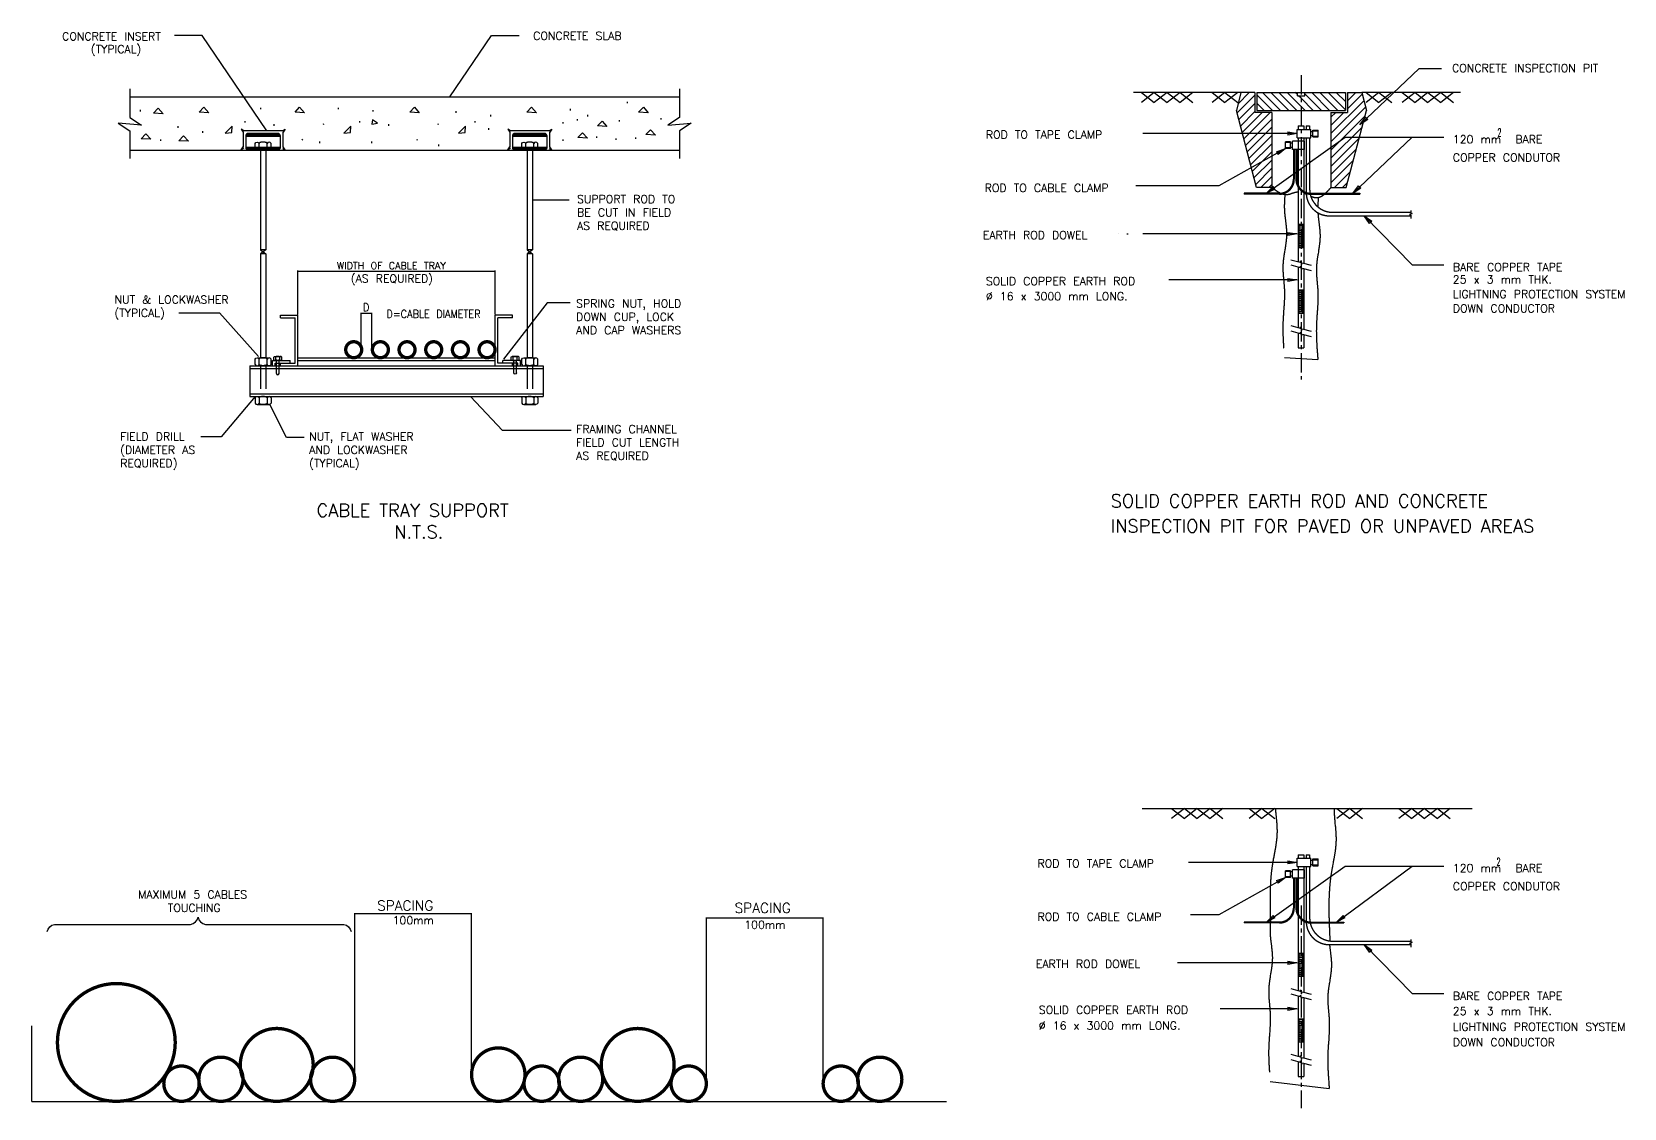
# Model space of a CAD drawing. Extents: x -198755 to -105822, y 74270 to 139116.
# Drawn here: x -198755 to -147170, y 103360 to 138234 of the extents above; entities that cross this region are included whole.
import ezdxf
from ezdxf.enums import TextEntityAlignment as Align

# ---------------------------------------------------------------- set-up
doc = ezdxf.new("R2010")
doc.units = 0
doc.header["$LTSCALE"] = 1000
doc.header["$MEASUREMENT"] = 0
for name, pattern in [('CENTER', [2, 1.25, -0.25, 0.25, -0.25]), ('EARTH', [6.3, 5, -0.5, 0, -0.3, 0, -0.5]), ('USTATION2', [1, 0.75, -0.25])]:
    doc.linetypes.add(name, pattern=pattern)
doc.layers.get('0').update_dxf_attribs({"linetype": 'CONTINUOUS'})
for name, color, linetype in [('EARTHING', 1, 'EARTH'), ('LIGH', 3, 'CONTINUOUS'), ('S-HATCH', 11, 'CONTINUOUS'), ('WALL', 6, 'CONTINUOUS')]:
    doc.layers.add(name, color=color, linetype=linetype)
doc.styles.add('ROMANS', font='ROMANS.shx', dxfattribs={"height": 200})
doc.styles.get("Standard").update_dxf_attribs({"font": 'TXT.shx', "height": 200})
doc.dimstyles.new('DIM100', dxfattribs={"dimtxt": 0.28, "dimasz": 0.2, "dimexe": 0.2, "dimexo": 0.2, "dimgap": 0.1, "dimtad": 1, "dimdec": 4, "dimlfac": 1000, "dimzin": 9, "dimdsep": 46, "dimtxsty": 'Standard', "dimblk": 'DOT', "dimblk1": 'DIM100', "dimblk2": 'DOT', "dimcen": 0.09, "dimclrd": 4, "dimclre": 4, "dimclrt": 2, "dimadec": 0, "dimazin": 0, "dimtfac": 0.035714, "dimtdec": 4, "dimtmove": 0, "dimatfit": 3, "dimldrblk": 'CLOSEDBLANK', "dimfxl": 0, "dimtolj": 1, "dimtzin": 0, "dimarcsym": 0})

# ---------------------------------------------------------------- blocks, each defined once
blk = doc.blocks.new('*X2')
at = {"color": 0}
for p, q in [((260.248, 415.812), (260.631, 416.195)), ((260.272, 416.012), (260.514, 416.254)), ((260.329, 416.246), (260.337, 416.254)), ((262.633, 416.075), (262.812, 416.254)), ((262.633, 416.252), (262.635, 416.254)), ((262.633, 415.899), (262.954, 416.22)), ((260.285, 415.672), (260.631, 416.018)), ((260.321, 415.531), (260.631, 415.841)), ((260.358, 415.391), (260.788, 415.821)), ((260.395, 415.251), (260.965, 415.821)), ((262.277, 415.366), (262.989, 416.078)), ((262.277, 415.189), (263.024, 415.936)), ((262.277, 415.719), (262.379, 415.821)), ((262.277, 415.542), (262.556, 415.821)), ((260.431, 415.111), (261, 415.68)), ((260.468, 414.971), (261, 415.503)), ((262.277, 415.012), (263.012, 415.747)), ((262.277, 414.835), (262.949, 415.508)), ((260.504, 414.83), (261, 415.326)), ((260.541, 414.69), (261, 415.149)), ((262.277, 414.658), (262.887, 415.268)), ((260.577, 414.55), (261, 414.972)), ((260.614, 414.41), (261, 414.796)), ((262.277, 414.482), (262.824, 415.029)), ((262.277, 414.305), (262.762, 414.79)), ((260.651, 414.27), (261, 414.619)), ((260.759, 414.201), (261, 414.442)), ((262.35, 414.201), (262.7, 414.551)), ((260.936, 414.201), (261, 414.265)), ((262.527, 414.201), (262.637, 414.312))]:
    blk.add_line(p, q, dxfattribs=at)
blk = doc.blocks.new('_ClosedBlank')
at = {"color": 0, "linetype": 'ByBlock', "lineweight": -2}
for p, q in [((-1, 0.17), (0, 0)), ((-1, 0.17), (-1, -0.17)), ((0, 0), (-1, -0.17))]:
    blk.add_line(p, q, dxfattribs=at)
blk = doc.blocks.new('_Dot')
at = {"color": 0, "linetype": 'ByBlock', "lineweight": -2}
blk.add_line((-0.5, 0), (-1, 0), dxfattribs=at)
at = {"color": 0, "linetype": 'ByBlock', "const_width": 0.5}
blk.add_lwpolyline([(-0.25, 0, 1), (0.25, 0, 1)], format="xyb", close=True, dxfattribs=at)
blk = doc.blocks.new('DIM100')
at = {"color": 4, "linetype": 'Continuous'}
for p, q in [((0, -125), (0, 125)), ((-125, 0), (125, 0))]:
    blk.add_line(p, q, dxfattribs=at)
at = {"color": 2, "linetype": 'Continuous'}
blk.add_line((-88.39, -88.39), (88.39, 88.39), dxfattribs=at)
blk = doc.blocks.new('*X3')
at = {"color": 0}
for p, q in [((261.012, 415.866), (260.676, 416.202)), ((261.189, 415.866), (260.8, 416.254)), ((261.366, 415.866), (260.977, 416.254)), ((261.542, 415.866), (261.154, 416.254)), ((261.632, 415.953), (261.331, 416.254)), ((261.552, 416.21), (261.507, 416.254)), ((261.632, 416.13), (261.579, 416.183)), ((261.896, 415.866), (261.632, 416.13)), ((262.073, 415.866), (261.715, 416.224)), ((262.249, 415.866), (261.861, 416.254)), ((262.426, 415.866), (262.038, 416.254)), ((262.588, 415.881), (262.215, 416.254)), ((262.588, 416.057), (262.391, 416.254)), ((262.588, 416.234), (262.568, 416.254)), ((260.835, 415.866), (260.676, 416.025)), ((261.719, 415.866), (261.632, 415.953))]:
    blk.add_line(p, q, dxfattribs=at)

msp = doc.modelspace()

# ---------------------------------------------------------------- linework, layer by layer
at = {"layer": 'EARTHING', "color": 11, "linetype": 'CENTER', "ltscale": 0.5}
for p, q in [((-157636, 136827), (-157636, 126975)), ((-157636, 109928), (-157636, 103360))]:
    msp.add_line(p, q, dxfattribs=at)
at = {"layer": 'EARTHING', "color": 2, "linetype": 'Continuous'}
for p, q in [((-159587, 136268), (-159732, 135681)), ((-159137, 136268), (-159587, 136268)), ((-159070, 136268), (-156202, 136268)), ((-156134, 136268), (-155666, 136268)), ((-155666, 136268), (-155521, 135681)), ((-159082, 133188), (-159732, 135681)), ((-159070, 135686), (-156202, 135686)), ((-156172, 133188), (-155521, 135681)), ((-157726, 135186), (-157726, 135075)), ((-157546, 135186), (-157546, 135075)), ((-157471, 135186), (-157471, 135075)), ((-157359, 135186), (-157359, 135075)), ((-157726, 134805), (-157726, 133252)), ((-157546, 134805), (-157546, 133065)), ((-157471, 134805), (-157471, 133031)), ((-157359, 134805), (-157359, 133137)), ((-158584, 133188), (-159082, 133188)), ((-157726, 133193), (-157726, 130783)), ((-156669, 133188), (-156172, 133188)), ((-157546, 133031), (-157546, 130733)), ((-157726, 130612), (-157726, 128652)), ((-157546, 130562), (-157546, 128602)), ((-157726, 128481), (-157726, 128000)), ((-157546, 128430), (-157546, 128000)), ((-157726, 111571), (-157726, 111461)), ((-157546, 111571), (-157546, 111461)), ((-157471, 111571), (-157471, 111461)), ((-157359, 111571), (-157359, 111461)), ((-157726, 111190), (-157726, 109638)), ((-157546, 111190), (-157546, 109450)), ((-157471, 111190), (-157471, 109416)), ((-157359, 111190), (-157359, 109522)), ((-157726, 109578), (-157726, 107169)), ((-157546, 109416), (-157546, 107118)), ((-157726, 106997), (-157726, 105038)), ((-157546, 106947), (-157546, 104987)), ((-157726, 104866), (-157726, 104385)), ((-157546, 104816), (-157546, 104385))]:
    msp.add_line(p, q, dxfattribs=at)
at = {"layer": 'EARTHING', "color": 2}
for p, q in [((-159137, 136268), (-159137, 135618)), ((-159070, 136268), (-159070, 135686)), ((-157756, 136161), (-157756, 136268)), ((-157512, 136161), (-157512, 136268)), ((-156202, 136268), (-156202, 135686)), ((-156134, 136268), (-156134, 135618)), ((-157756, 136161), (-157512, 136161)), ((-158584, 135618), (-159137, 135618)), ((-158584, 135618), (-158584, 133188)), ((-157726, 135186), (-157546, 135186)), ((-157471, 135186), (-157359, 135186)), ((-156669, 135618), (-156669, 133188)), ((-156669, 135618), (-156134, 135618)), ((-157981, 134667), (-158145, 134667)), ((-158145, 134450), (-158145, 134667)), ((-157981, 134645), (-158145, 134645)), ((-157981, 134450), (-157981, 134667)), ((-157912, 134423), (-157912, 134694)), ((-157521, 134694), (-157912, 134694)), ((-157764, 135075), (-157320, 135075)), ((-157764, 134805), (-157764, 135075)), ((-157764, 134805), (-157320, 134805)), ((-157521, 134423), (-157521, 134694)), ((-157320, 134805), (-157320, 135075)), ((-157320, 135009), (-157251, 135009)), ((-157320, 134871), (-157251, 134871)), ((-157251, 134832), (-157251, 135048)), ((-157251, 135048), (-157087, 135048)), ((-157251, 135026), (-157087, 135026)), ((-157251, 134854), (-157087, 134854)), ((-157251, 134832), (-157087, 134832)), ((-157087, 134832), (-157087, 135048)), ((-157981, 134473), (-158145, 134473)), ((-157981, 134450), (-158145, 134450)), ((-157912, 134627), (-157981, 134627)), ((-157912, 134490), (-157981, 134490)), ((-157521, 134423), (-157912, 134423)), ((-157885, 134423), (-157885, 133456)), ((-157855, 134423), (-157855, 133456)), ((-157804, 134423), (-157804, 133456)), ((-157774, 134423), (-157774, 133456)), ((-158335, 133006), (-159475, 133006)), ((-159475, 133006), (-159475, 132976)), ((-158335, 132976), (-159475, 132976)), ((-157324, 133006), (-155736, 133006)), ((-157324, 132976), (-155736, 132976)), ((-155736, 133006), (-155736, 132976)), ((-156721, 132274), (-154084, 132274)), ((-156609, 132387), (-154084, 132387)), ((-157726, 132002), (-157546, 132002)), ((-157696, 131252), (-157696, 132002)), ((-157696, 131975), (-157576, 131975)), ((-157696, 131915), (-157576, 131915)), ((-157696, 131855), (-157576, 131855)), ((-157696, 131795), (-157576, 131795)), ((-157696, 131735), (-157576, 131735)), ((-157696, 131675), (-157576, 131675)), ((-157696, 131615), (-157576, 131615)), ((-157696, 131555), (-157576, 131555)), ((-157576, 131252), (-157576, 132002)), ((-157726, 131252), (-157546, 131252)), ((-157696, 131495), (-157576, 131495)), ((-157696, 131435), (-157576, 131435)), ((-157696, 131375), (-157576, 131375)), ((-157696, 131315), (-157576, 131315)), ((-157696, 131260), (-157576, 131260)), ((-157726, 129871), (-157546, 129871)), ((-157696, 129121), (-157696, 129871)), ((-157696, 129844), (-157576, 129844)), ((-157696, 129784), (-157576, 129784)), ((-157696, 129724), (-157576, 129724)), ((-157696, 129664), (-157576, 129664)), ((-157696, 129604), (-157576, 129604)), ((-157696, 129544), (-157576, 129544)), ((-157696, 129484), (-157576, 129484)), ((-157576, 129121), (-157576, 129871)), ((-157726, 129121), (-157546, 129121)), ((-157696, 129424), (-157576, 129424)), ((-157696, 129364), (-157576, 129364)), ((-157696, 129304), (-157576, 129304)), ((-157696, 129244), (-157576, 129244)), ((-157696, 129184), (-157576, 129184)), ((-157696, 129129), (-157576, 129129)), ((-157726, 128000), (-157546, 128000)), ((-157764, 111190), (-157764, 111461)), ((-157764, 111461), (-157320, 111461)), ((-157726, 111571), (-157546, 111571)), ((-157471, 111571), (-157359, 111571)), ((-157320, 111190), (-157320, 111461)), ((-157251, 111434), (-157087, 111434)), ((-157251, 111217), (-157251, 111434)), ((-157087, 111217), (-157087, 111434)), ((-158145, 110836), (-158145, 111052)), ((-157981, 111052), (-158145, 111052)), ((-157981, 111030), (-158145, 111030)), ((-157981, 110836), (-157981, 111052)), ((-157912, 111013), (-157981, 111013)), ((-157521, 111079), (-157912, 111079)), ((-157912, 110809), (-157912, 111079)), ((-157764, 111190), (-157320, 111190)), ((-157521, 110809), (-157521, 111079)), ((-157320, 111394), (-157251, 111394)), ((-157320, 111257), (-157251, 111257)), ((-157251, 111411), (-157087, 111411)), ((-157251, 111240), (-157087, 111240)), ((-157251, 111217), (-157087, 111217)), ((-157981, 110858), (-158145, 110858)), ((-157981, 110836), (-158145, 110836)), ((-157912, 110876), (-157981, 110876)), ((-157521, 110809), (-157912, 110809)), ((-157885, 110809), (-157885, 109842)), ((-157855, 110809), (-157855, 109842)), ((-157804, 110809), (-157804, 109842)), ((-157774, 110809), (-157774, 109842)), ((-158335, 109392), (-159475, 109392)), ((-159475, 109392), (-159475, 109362)), ((-158335, 109362), (-159475, 109362)), ((-157324, 109392), (-156248, 109392)), ((-157324, 109362), (-156248, 109362)), ((-156248, 109392), (-156248, 109362)), ((-157726, 108387), (-157546, 108387)), ((-157696, 107637), (-157696, 108387)), ((-157696, 108361), (-157576, 108361)), ((-157576, 107637), (-157576, 108387)), ((-156721, 108660), (-154084, 108660)), ((-156609, 108772), (-154084, 108772)), ((-157696, 108301), (-157576, 108301)), ((-157696, 108241), (-157576, 108241)), ((-157696, 108181), (-157576, 108181)), ((-157696, 108121), (-157576, 108121)), ((-157696, 108061), (-157576, 108061)), ((-157696, 108001), (-157576, 108001)), ((-157696, 107941), (-157576, 107941)), ((-157696, 107881), (-157576, 107881)), ((-157696, 107821), (-157576, 107821)), ((-157726, 107637), (-157546, 107637)), ((-157696, 107761), (-157576, 107761)), ((-157696, 107701), (-157576, 107701)), ((-157696, 107646), (-157576, 107646)), ((-157726, 106256), (-157546, 106256)), ((-157696, 105506), (-157696, 106256)), ((-157696, 106230), (-157576, 106230)), ((-157696, 106170), (-157576, 106170)), ((-157696, 106110), (-157576, 106110)), ((-157696, 106050), (-157576, 106050)), ((-157696, 105990), (-157576, 105990)), ((-157696, 105930), (-157576, 105930)), ((-157696, 105870), (-157576, 105870)), ((-157696, 105810), (-157576, 105810)), ((-157576, 105506), (-157576, 106256)), ((-157726, 105506), (-157546, 105506)), ((-157696, 105750), (-157576, 105750)), ((-157696, 105690), (-157576, 105690)), ((-157696, 105630), (-157576, 105630)), ((-157696, 105570), (-157576, 105570)), ((-157696, 105514), (-157576, 105514)), ((-157726, 104385), (-157546, 104385))]:
    msp.add_line(p, q, dxfattribs=at)
at = {"layer": 'EARTHING', "color": 11}
for p, q in [((-154036, 132349), (-154126, 132313)), ((-154126, 132313), (-154084, 132306)), ((-154084, 132445), (-154084, 132363)), ((-154084, 132363), (-154036, 132349)), ((-154084, 132306), (-154084, 132187)), ((-157969, 130851), (-157667, 130767)), ((-157969, 130680), (-157667, 130595)), ((-157667, 130767), (-157651, 130811)), ((-157667, 130595), (-157651, 130639)), ((-157651, 130811), (-157619, 130693)), ((-157651, 130639), (-157619, 130521)), ((-157619, 130693), (-157597, 130746)), ((-157619, 130521), (-157597, 130575)), ((-157597, 130746), (-157309, 130671)), ((-157597, 130575), (-157309, 130500)), ((-157969, 128720), (-157667, 128636)), ((-157969, 128549), (-157667, 128464)), ((-157667, 128636), (-157651, 128680)), ((-157667, 128464), (-157651, 128508)), ((-157651, 128680), (-157619, 128561)), ((-157651, 128508), (-157619, 128390)), ((-157619, 128561), (-157597, 128615)), ((-157597, 128615), (-157309, 128540)), ((-157619, 128390), (-157597, 128444)), ((-157597, 128444), (-157309, 128368)), ((-158177, 127687), (-157093, 127616)), ((-154036, 108735), (-154126, 108699)), ((-154126, 108699), (-154084, 108692)), ((-154084, 108830), (-154084, 108748)), ((-154084, 108748), (-154036, 108735)), ((-154084, 108692), (-154084, 108572)), ((-157969, 107237), (-157667, 107152)), ((-157969, 107065), (-157667, 106981)), ((-157667, 107152), (-157651, 107196)), ((-157667, 106981), (-157651, 107025)), ((-157651, 107196), (-157619, 107078)), ((-157651, 107025), (-157619, 106907)), ((-157619, 107078), (-157597, 107132)), ((-157619, 106907), (-157597, 106960)), ((-157597, 107132), (-157309, 107057)), ((-157597, 106960), (-157309, 106885)), ((-157969, 105106), (-157667, 105021)), ((-157969, 104934), (-157667, 104850)), ((-157667, 105021), (-157651, 105065)), ((-157667, 104850), (-157651, 104894)), ((-157651, 105065), (-157619, 104947)), ((-157651, 104894), (-157619, 104775)), ((-157619, 104947), (-157597, 105001)), ((-157619, 104775), (-157597, 104829)), ((-157597, 105001), (-157309, 104925)), ((-157597, 104829), (-157309, 104754)), ((-158638, 104226), (-156724, 104002))]:
    msp.add_line(p, q, dxfattribs=at)
at = {"layer": 'EARTHING', "color": 2}
for centre, radius, start, end in [((-158335, 133456), 480, 270, 0), ((-158335, 133456), 450, 270, 0), ((-157324, 133456), 480, 180, 270), ((-157324, 133456), 450, 180, 270), ((-156609, 133137), 750, 180, 189.9795), ((-156721, 133024), 750, 181.9271, 270), ((-156609, 133137), 750, 192.3377, 270), ((-158335, 109842), 450, 270, 0), ((-158335, 109842), 480, 270, 0), ((-157324, 109842), 480, 180, 270), ((-157324, 109842), 450, 180, 270), ((-156721, 109410), 750, 181.9271, 270), ((-156609, 109522), 750, 180, 189.9795), ((-157324, 109842), 450, 267.0889, 270), ((-156609, 109522), 750, 192.3377, 270), ((-157324, 109842), 480, 267.9846, 270)]:
    msp.add_arc(centre, radius, start, end, dxfattribs=at)
at = {"layer": 'EARTHING', "color": 11}
for points, knots in [([(-158584, 133188), (-158418, 133067), (-158149, 132871), (-157851, 133047), (-157732, 133049), (-157726, 133049)], [0, 0, 0, 0, 0.3695876, 0.5979402, 0.6106608, 0.6106608, 0.6106608, 0.6106608]), ([(-157323, 132909), (-157257, 132881), (-157019, 132805), (-156817, 133027), (-156669, 133188)], [0.8856953, 0.8856953, 0.8856953, 0.8856953, 1.0249739, 1.4024246, 1.4024246, 1.4024246, 1.4024246]), ([(-158161, 132967), (-158173, 132801), (-158203, 132375), (-158027, 131605), (-158293, 130745), (-158125, 129769), (-158265, 128779), (-158206, 128048), (-158177, 127687)], [0.011602, 0.011602, 0.011602, 0.011602, 0.342658, 0.863179, 1.558808, 2.078141, 2.81711, 3.540385, 3.540385, 3.540385, 3.540385]), ([(-157091, 132372), (-157077, 132121), (-156946, 131525), (-157208, 130674), (-157040, 129698), (-157180, 128708), (-157122, 127978), (-157093, 127616)], [0.361133, 0.361133, 0.361133, 0.361133, 0.863179, 1.558808, 2.078141, 2.81711, 3.540385, 3.540385, 3.540385, 3.540385]), ([(-158622, 109506), (-158635, 110086), (-158656, 111020), (-158345, 112193), (-158441, 112807), (-158459, 113069)], [0, 0, 0, 0, 1.157508, 1.860841, 2.384895, 2.384895, 2.384895, 2.384895]), ([(-158622, 109506), (-158634, 109340), (-158664, 108914), (-158488, 108144), (-158753, 107284), (-158586, 106308), (-158725, 105318), (-158667, 104587), (-158638, 104226)], [0.011602, 0.011602, 0.011602, 0.011602, 0.342658, 0.863179, 1.558808, 2.078141, 2.81711, 3.540385, 3.540385, 3.540385, 3.540385]), ([(-156715, 108660), (-156695, 108442), (-156587, 107878), (-156839, 107060), (-156672, 106083), (-156811, 105094), (-156753, 104363), (-156724, 104002)], [0.426401, 0.426401, 0.426401, 0.426401, 0.863179, 1.558808, 2.078141, 2.81711, 3.540385, 3.540385, 3.540385, 3.540385])]:
    msp.add_open_spline(points, degree=3, knots=knots, dxfattribs=at)
for points in [[(-157546, 133009), (-157521, 132999), (-157495, 132988), (-157470, 132976)], [(-157078, 132868), (-157086, 132767), (-157093, 132666), (-157095, 132565)]]:
    msp.add_open_spline(points, degree=3, dxfattribs=at)
msp.add_spline([(-156690, 108777), (-156647, 110989), (-156494, 112032), (-156555, 113015), (-156555, 113069)], degree=3, dxfattribs=at)
at = {"layer": 'LIGH', "color": 4, "linetype": 'Continuous'}
for p, q in [((-182539, 132786), (-181344, 132786)), ((-190142, 129074), (-190142, 130500)), ((-190142, 130484), (-183748, 130484)), ((-183748, 129074), (-183748, 130500)), ((-193994, 129131), (-192671, 129131)), ((-192671, 129131), (-191416, 127715)), ((-188083, 128085), (-188083, 129132)), ((-188083, 129119), (-187738, 129119)), ((-187738, 128035), (-187738, 129132)), ((-188296, 104313), (-188296, 109682)), ((-188296, 109666), (-184511, 109666)), ((-184511, 104463), (-184511, 109682)), ((-176903, 104170), (-176903, 109540)), ((-176903, 109524), (-173118, 109524)), ((-173118, 104320), (-173118, 109540))]:
    msp.add_line(p, q, dxfattribs=at)
for points in [[(-191144, 135032), (-193235, 138113), (-194135, 138113)], [(-185212, 136131), (-183868, 138113), (-182967, 138113)], [(-195584, 136392), (-195584, 135463), (-195208, 135212), (-195961, 135279), (-195584, 135027), (-195584, 134132)], [(-177776, 136392), (-177776, 135463), (-178153, 135212), (-177400, 135279), (-177776, 135027), (-177776, 134132)], [(-195584, 136131), (-177776, 136131)], [(-195237, 135658), (-195237, 135706)], [(-191338, 135725), (-191338, 135773)], [(-188820, 135725), (-188820, 135773)], [(-187702, 135655), (-187702, 135701)], [(-181307, 135691), (-181307, 135739)], [(-179456, 135923), (-179456, 135972)], [(-194014, 135129), (-194014, 135178)], [(-191848, 135297), (-191848, 135338)], [(-190903, 135191), (-190903, 135239)], [(-189297, 135225), (-189312, 135259)], [(-188130, 135297), (-188130, 135338)], [(-187187, 135191), (-187187, 135239)], [(-185581, 135225), (-185597, 135259)], [(-185012, 135614), (-185012, 135663)], [(-184388, 135297), (-184388, 135338)], [(-183885, 135493), (-183885, 135541)], [(-181538, 135261), (-181538, 135310)], [(-181076, 135361), (-181076, 135409)], [(-180745, 135493), (-180745, 135541)], [(-179720, 135327), (-179720, 135375)], [(-178366, 135394), (-178366, 135442)], [(-194576, 134699), (-194576, 134747)], [(-193221, 134963), (-193221, 135012)], [(-191886, 135032), (-191979, 135081)], [(-191979, 135081), (-191913, 134983)], [(-191913, 134983), (-191913, 134512)], [(-190638, 135032), (-191886, 135032)], [(-190638, 135032), (-190552, 135077)], [(-190552, 135077), (-190617, 134980)], [(-190617, 134509), (-190617, 134980)], [(-189993, 134721), (-189974, 134759)], [(-189429, 134632), (-189429, 134681)], [(-187744, 134632), (-187744, 134681)], [(-186274, 134721), (-186258, 134759)], [(-183951, 135063), (-183951, 135111)], [(-183246, 135032), (-183339, 135081)], [(-183339, 135081), (-183273, 134983)], [(-183273, 134983), (-183273, 134512)], [(-181998, 135032), (-183246, 135032)], [(-181998, 135032), (-181912, 135077)], [(-181912, 135077), (-181977, 134980)], [(-181977, 134509), (-181977, 134980)], [(-181538, 134699), (-181538, 134747)], [(-180448, 134798), (-180448, 134847)], [(-179820, 134732), (-179820, 134780)], [(-179192, 134765), (-179192, 134813)], [(-195584, 134403), (-177776, 134403)], [(-191979, 134415), (-191913, 134512)], [(-191886, 134464), (-191979, 134415)], [(-191524, 134447), (-191524, 134619)], [(-191460, 134403), (-191071, 134403)], [(-191395, 134447), (-191395, 134619)], [(-191352, 134403), (-191352, 131169)], [(-191179, 134403), (-191179, 131169)], [(-191136, 134447), (-191136, 134619)], [(-191006, 134447), (-191006, 134619)], [(-190638, 134457), (-190552, 134411)], [(-190552, 134411), (-190617, 134509)], [(-185571, 134533), (-185571, 134581)], [(-183339, 134415), (-183273, 134512)], [(-183246, 134464), (-183339, 134415)], [(-182884, 134447), (-182884, 134619)], [(-182820, 134403), (-182431, 134403)], [(-182755, 134447), (-182755, 134619)], [(-182712, 134403), (-182712, 131169)], [(-182539, 134403), (-182539, 131169)], [(-182496, 134447), (-182496, 134619)], [(-182366, 134447), (-182366, 134619)], [(-181998, 134457), (-181912, 134411)], [(-181912, 134411), (-181977, 134509)], [(-191179, 131169), (-191352, 131040)], [(-191352, 131169), (-191179, 131040)], [(-191179, 131169), (-191352, 131169)], [(-191352, 131040), (-191352, 127676)], [(-191179, 131040), (-191352, 131040)], [(-191179, 131040), (-191179, 127676)], [(-182539, 131169), (-182712, 131040)], [(-182712, 131169), (-182539, 131040)], [(-182539, 131169), (-182712, 131169)], [(-182712, 131040), (-182712, 127676)], [(-182539, 131040), (-182712, 131040)], [(-182539, 131040), (-182539, 127676)], [(-190704, 129058), (-190142, 129058)], [(-190704, 128972), (-190704, 129058)], [(-190704, 128972), (-190228, 128972)], [(-190228, 127503), (-190228, 128972)], [(-190142, 127416), (-190142, 129058)], [(-183748, 127416), (-183748, 129058)], [(-183187, 129058), (-183748, 129058)], [(-183662, 127503), (-183662, 128972)], [(-183187, 128972), (-183662, 128972)], [(-181314, 129451), (-182058, 129451), (-183480, 127634)], [(-183187, 128972), (-183187, 129058)], [(-191697, 127416), (-182193, 127416)], [(-191697, 127416), (-191697, 126417)], [(-191524, 127460), (-191524, 127632)], [(-191460, 127676), (-191071, 127676)], [(-191395, 127460), (-191395, 127632)], [(-191136, 127460), (-191136, 127632)], [(-191006, 127460), (-191006, 127632)], [(-190963, 127589), (-190391, 127589)], [(-190963, 127416), (-190963, 127589)], [(-190920, 127611), (-190920, 127697)], [(-190888, 127719), (-190693, 127719)], [(-190876, 127503), (-190228, 127503)], [(-190876, 127416), (-190876, 127503)], [(-190855, 127611), (-190855, 127697)], [(-190833, 127165), (-190833, 127589)], [(-190747, 127165), (-190747, 127589)], [(-190725, 127611), (-190725, 127697)], [(-190704, 127416), (-190704, 127503)], [(-190660, 127611), (-190660, 127697)], [(-190391, 127503), (-190391, 127589)], [(-190142, 127676), (-183748, 127676)], [(-190142, 127589), (-183748, 127589)], [(-183014, 127503), (-183662, 127503)], [(-182928, 127589), (-183500, 127589)], [(-183500, 127503), (-183500, 127589)], [(-183230, 127611), (-183230, 127697)], [(-183004, 127719), (-183198, 127719)], [(-183187, 127416), (-183187, 127503)], [(-183165, 127611), (-183165, 127697)], [(-183144, 127186), (-183144, 127589)], [(-183057, 127186), (-183057, 127589)], [(-183036, 127611), (-183036, 127697)], [(-183014, 127416), (-183014, 127503)], [(-182971, 127611), (-182971, 127697)], [(-182928, 127416), (-182928, 127589)], [(-182884, 127460), (-182884, 127632)], [(-182820, 127676), (-182431, 127676)], [(-182755, 127460), (-182755, 127632)], [(-182496, 127460), (-182496, 127632)], [(-182366, 127460), (-182366, 127632)], [(-182193, 127416), (-182193, 126417)], [(-191697, 127330), (-182193, 127330)], [(-191518, 126417), (-192620, 125112), (-193286, 125112)], [(-191697, 126504), (-182193, 126504)], [(-191697, 126417), (-182193, 126417)], [(-181286, 125316), (-183507, 125316), (-184549, 126417)], [(-191524, 126373), (-191524, 126201)], [(-191460, 126157), (-191071, 126157)], [(-191395, 126373), (-191395, 126201)], [(-191136, 126373), (-191136, 126201)], [(-189930, 125090), (-190509, 125090), (-191043, 126161)], [(-191006, 126373), (-191006, 126201)], [(-182884, 126373), (-182884, 126201)], [(-182820, 126157), (-182431, 126157)], [(-182755, 126373), (-182755, 126201)], [(-182496, 126373), (-182496, 126201)], [(-182366, 126373), (-182366, 126201)], [(-198755, 103581), (-198755, 106026)], [(-198755, 103581), (-169127, 103581)]]:
    msp.add_lwpolyline(points, dxfattribs=at)
for points in [[(-191525, 134620, -0.666667), (-191395, 134620)], [(-191136, 134620, 0.135321), (-191138, 134628, 0.089023), (-191146, 134636, 0.053772), (-191158, 134644, 0.035262), (-191174, 134650, 0.025656), (-191193, 134656, 0.020489), (-191216, 134660, 0.017751), (-191240, 134662, 0.016553), (-191265, 134663, 0.016553), (-191291, 134662, 0.017751), (-191315, 134660, 0.020489), (-191337, 134656, 0.025656), (-191357, 134650, 0.035262), (-191373, 134644, 0.053772), (-191385, 134636, 0.089023), (-191393, 134628, 0.135321), (-191395, 134620, 0.135321)], [(-191006, 134620, 0.666667), (-191136, 134620)], [(-182885, 134620, -0.666667), (-182755, 134620)], [(-182496, 134620, 0.135321), (-182498, 134628, 0.089023), (-182506, 134636, 0.053772), (-182518, 134644, 0.035262), (-182534, 134650, 0.025656), (-182553, 134656, 0.020489), (-182576, 134660, 0.017751), (-182600, 134662, 0.016553), (-182625, 134663, 0.016553), (-182651, 134662, 0.017751), (-182675, 134660, 0.020489), (-182697, 134656, 0.025656), (-182717, 134650, 0.035262), (-182733, 134644, 0.053772), (-182745, 134636, 0.089023), (-182753, 134628, 0.135321), (-182755, 134620, 0.135321)], [(-182366, 134620, 0.666667), (-182496, 134620)], [(-191525, 134447, 0.666667), (-191395, 134447)], [(-191136, 134447, -0.135321), (-191138, 134439, -0.089023), (-191146, 134430, -0.053772), (-191158, 134423, -0.035262), (-191174, 134416, -0.025656), (-191193, 134411, -0.020489), (-191216, 134407, -0.017751), (-191240, 134405, -0.016553), (-191265, 134404, -0.016553), (-191291, 134405, -0.017751), (-191315, 134407, -0.020489), (-191337, 134411, -0.025656), (-191357, 134416, -0.035262), (-191373, 134423, -0.053772), (-191385, 134430, -0.089023), (-191393, 134439, -0.135321), (-191395, 134447, -0.135321)], [(-191006, 134447, -0.666667), (-191136, 134447)], [(-182885, 134447, 0.666667), (-182755, 134447)], [(-182496, 134447, -0.135321), (-182498, 134439, -0.089023), (-182506, 134430, -0.053772), (-182518, 134423, -0.035262), (-182534, 134416, -0.025656), (-182553, 134411, -0.020489), (-182576, 134407, -0.017751), (-182600, 134405, -0.016553), (-182625, 134404, -0.016553), (-182651, 134405, -0.017751), (-182675, 134407, -0.020489), (-182697, 134411, -0.025656), (-182717, 134416, -0.035262), (-182733, 134423, -0.053772), (-182745, 134430, -0.089023), (-182753, 134439, -0.135321), (-182755, 134447, -0.135321)], [(-182366, 134447, -0.666667), (-182496, 134447)], [(-191525, 127633, -0.666667), (-191395, 127633)], [(-191525, 127460, 0.666667), (-191395, 127460)], [(-191136, 127633, 0.135321), (-191138, 127641, 0.089023), (-191146, 127649, 0.053772), (-191158, 127657, 0.035262), (-191174, 127663, 0.025656), (-191193, 127669, 0.020489), (-191216, 127673, 0.017751), (-191240, 127675, 0.016553), (-191265, 127676, 0.016553), (-191291, 127675, 0.017751), (-191315, 127673, 0.020489), (-191337, 127669, 0.025656), (-191357, 127663, 0.035262), (-191373, 127657, 0.053772), (-191385, 127649, 0.089023), (-191393, 127641, 0.135321), (-191395, 127633, 0.135321)], [(-191136, 127460, -0.135321), (-191138, 127451, -0.089023), (-191146, 127443, -0.053772), (-191158, 127436, -0.035262), (-191174, 127429, -0.025656), (-191193, 127424, -0.020489), (-191216, 127420, -0.017751), (-191240, 127417, -0.016553), (-191265, 127417, -0.016553), (-191291, 127417, -0.017751), (-191315, 127420, -0.020489), (-191337, 127424, -0.025656), (-191357, 127429, -0.035262), (-191373, 127436, -0.053772), (-191385, 127443, -0.089023), (-191393, 127451, -0.135321), (-191395, 127460, -0.135321)], [(-191006, 127633, 0.666667), (-191136, 127633)], [(-191006, 127460, -0.666667), (-191136, 127460)], [(-190920, 127697, -0.666667), (-190855, 127697)], [(-190920, 127611, 0.666667), (-190855, 127611)], [(-190725, 127697, 0.135321), (-190727, 127702, 0.089023), (-190730, 127706, 0.053772), (-190736, 127709, 0.035262), (-190744, 127713, 0.025656), (-190754, 127715, 0.020489), (-190765, 127717, 0.017751), (-190778, 127719, 0.016553), (-190790, 127719, 0.016553), (-190803, 127719, 0.017751), (-190815, 127717, 0.020489), (-190826, 127715, 0.025656), (-190836, 127713, 0.035262), (-190844, 127709, 0.053772), (-190850, 127706, 0.089023), (-190854, 127702, 0.135321), (-190855, 127697, 0.135321)], [(-190725, 127611, -0.135321), (-190727, 127607, -0.089023), (-190730, 127603, -0.053772), (-190736, 127599, -0.035262), (-190744, 127596, -0.025656), (-190754, 127593, -0.020489), (-190765, 127591, -0.017751), (-190778, 127590, -0.016553), (-190790, 127589, -0.016553), (-190803, 127590, -0.017751), (-190815, 127591, -0.020489), (-190826, 127593, -0.025656), (-190836, 127596, -0.035262), (-190844, 127599, -0.053772), (-190850, 127603, -0.089023), (-190854, 127607, -0.135321), (-190855, 127611, -0.135321)], [(-190661, 127697, 0.666667), (-190725, 127697)], [(-190661, 127611, -0.666667), (-190725, 127611)], [(-183230, 127697, -0.666667), (-183165, 127697)], [(-183230, 127611, 0.666667), (-183165, 127611)], [(-183165, 127697, -0.135321), (-183164, 127702, -0.089023), (-183161, 127706, -0.053772), (-183155, 127709, -0.035262), (-183146, 127713, -0.025656), (-183137, 127715, -0.020489), (-183125, 127717, -0.017751), (-183113, 127719, -0.016553), (-183101, 127719, -0.016553), (-183088, 127719, -0.017751), (-183076, 127717, -0.020489), (-183065, 127715, -0.025656), (-183055, 127713, -0.035262), (-183047, 127709, -0.053772), (-183041, 127706, -0.089023), (-183037, 127702, -0.135321), (-183036, 127697, -0.135321)], [(-183165, 127611, 0.135321), (-183164, 127607, 0.089023), (-183161, 127603, 0.053772), (-183155, 127599, 0.035262), (-183146, 127596, 0.025656), (-183137, 127593, 0.020489), (-183125, 127591, 0.017751), (-183113, 127590, 0.016553), (-183101, 127589, 0.016553), (-183088, 127590, 0.017751), (-183076, 127591, 0.020489), (-183065, 127593, 0.025656), (-183055, 127596, 0.035262), (-183047, 127599, 0.053772), (-183041, 127603, 0.089023), (-183037, 127607, 0.135321), (-183036, 127611, 0.135321)], [(-182971, 127697, 0.666667), (-183036, 127697)], [(-182971, 127611, -0.666667), (-183036, 127611)], [(-182885, 127633, -0.666667), (-182755, 127633)], [(-182885, 127460, 0.666667), (-182755, 127460)], [(-182496, 127633, 0.135321), (-182498, 127641, 0.089023), (-182506, 127649, 0.053772), (-182518, 127657, 0.035262), (-182534, 127663, 0.025656), (-182553, 127669, 0.020489), (-182576, 127673, 0.017751), (-182600, 127675, 0.016553), (-182625, 127676, 0.016553), (-182651, 127675, 0.017751), (-182675, 127673, 0.020489), (-182697, 127669, 0.025656), (-182717, 127663, 0.035262), (-182733, 127657, 0.053772), (-182745, 127649, 0.089023), (-182753, 127641, 0.135321), (-182755, 127633, 0.135321)], [(-182496, 127460, -0.135321), (-182498, 127451, -0.089023), (-182506, 127443, -0.053772), (-182518, 127436, -0.035262), (-182534, 127429, -0.025656), (-182553, 127424, -0.020489), (-182576, 127420, -0.017751), (-182600, 127417, -0.016553), (-182625, 127417, -0.016553), (-182651, 127417, -0.017751), (-182675, 127420, -0.020489), (-182697, 127424, -0.025656), (-182717, 127429, -0.035262), (-182733, 127436, -0.053772), (-182745, 127443, -0.089023), (-182753, 127451, -0.135321), (-182755, 127460, -0.135321)], [(-182366, 127633, 0.666667), (-182496, 127633)], [(-182366, 127460, -0.666667), (-182496, 127460)], [(-190833, 127165, 1), (-190747, 127165)], [(-183057, 127186, -1), (-183144, 127186)], [(-191525, 126374, -0.666667), (-191395, 126374)], [(-191136, 126374, 0.135321), (-191138, 126382, 0.089023), (-191146, 126390, 0.053772), (-191158, 126398, 0.035262), (-191174, 126404, 0.025656), (-191193, 126410, 0.020489), (-191216, 126414, 0.017751), (-191240, 126416, 0.016553), (-191265, 126417, 0.016553), (-191291, 126416, 0.017751), (-191315, 126414, 0.020489), (-191337, 126410, 0.025656), (-191357, 126404, 0.035262), (-191373, 126398, 0.053772), (-191385, 126390, 0.089023), (-191393, 126382, 0.135321), (-191395, 126374, 0.135321)], [(-191006, 126374, 0.666667), (-191136, 126374)], [(-182885, 126374, -0.666667), (-182755, 126374)], [(-182496, 126374, 0.135321), (-182498, 126382, 0.089023), (-182506, 126390, 0.053772), (-182518, 126398, 0.035262), (-182534, 126404, 0.025656), (-182553, 126410, 0.020489), (-182576, 126414, 0.017751), (-182600, 126416, 0.016553), (-182625, 126417, 0.016553), (-182651, 126416, 0.017751), (-182675, 126414, 0.020489), (-182697, 126410, 0.025656), (-182717, 126404, 0.035262), (-182733, 126398, 0.053772), (-182745, 126390, 0.089023), (-182753, 126382, 0.135321), (-182755, 126374, 0.135321)], [(-182366, 126374, 0.666667), (-182496, 126374)], [(-191525, 126201, 0.666667), (-191395, 126201)], [(-191136, 126201, -0.135321), (-191138, 126193, -0.089023), (-191146, 126184, -0.053772), (-191158, 126177, -0.035262), (-191174, 126170, -0.025656), (-191193, 126165, -0.020489), (-191216, 126161, -0.017751), (-191240, 126159, -0.016553), (-191265, 126158, -0.016553), (-191291, 126159, -0.017751), (-191315, 126161, -0.020489), (-191337, 126165, -0.025656), (-191357, 126170, -0.035262), (-191373, 126177, -0.053772), (-191385, 126184, -0.089023), (-191393, 126193, -0.135321), (-191395, 126201, -0.135321)], [(-191006, 126201, -0.666667), (-191136, 126201)], [(-182885, 126201, 0.666667), (-182755, 126201)], [(-182496, 126201, -0.135321), (-182498, 126193, -0.089023), (-182506, 126184, -0.053772), (-182518, 126177, -0.035262), (-182534, 126170, -0.025656), (-182553, 126165, -0.020489), (-182576, 126161, -0.017751), (-182600, 126159, -0.016553), (-182625, 126158, -0.016553), (-182651, 126159, -0.017751), (-182675, 126161, -0.020489), (-182697, 126165, -0.025656), (-182717, 126170, -0.035262), (-182733, 126177, -0.053772), (-182745, 126184, -0.089023), (-182753, 126193, -0.135321), (-182755, 126201, -0.135321)], [(-182366, 126201, -0.666667), (-182496, 126201)], [(-198261, 109079, -0.308652), (-198022, 109315), (-193611, 109315, 0.308652), (-193372, 109550, 0.308652), (-193132, 109315), (-188650, 109315, -0.308652), (-188411, 109079)]]:
    msp.add_lwpolyline(points, format="xyb", dxfattribs=at)
at = {"layer": 'LIGH', "color": 4, "linetype": 'Continuous', "const_width": 108}
for points in [[(-188069, 127935, 1), (-188587, 127935, 1), (-188587, 127935, 1)], [(-187205, 127935, 1), (-187723, 127935, 1), (-187723, 127935, 1)], [(-186341, 127935, 1), (-186859, 127935, 1), (-186859, 127935, 1)], [(-185477, 127935, 1), (-185995, 127935, 1), (-185995, 127935, 1)], [(-184613, 127935, 1), (-185131, 127935, 1), (-185131, 127935, 1)], [(-183749, 127935, 1), (-184267, 127935, 1), (-184267, 127935, 1)], [(-194110, 105489, 1), (-197927, 105489, 1), (-197927, 105489, 1)], [(-189640, 104762, 1), (-192002, 104762, 1), (-192002, 104762, 1)], [(-177947, 104762, 1), (-180308, 104762, 1), (-180308, 104762, 1)], [(-182779, 104447, 1), (-184510, 104447, 1), (-184510, 104447, 1)], [(-193335, 104154, 1), (-194480, 104154, 1), (-194480, 104154, 1)], [(-191915, 104297, 1), (-193346, 104297, 1), (-193346, 104297, 1)], [(-188296, 104297, 1), (-189727, 104297, 1), (-189727, 104297, 1)], [(-181666, 104154, 1), (-182811, 104154, 1), (-182811, 104154, 1)], [(-180261, 104297, 1), (-181692, 104297, 1), (-181692, 104297, 1)], [(-176903, 104154, 1), (-178048, 104154, 1), (-178048, 104154, 1)], [(-171975, 104154, 1), (-173120, 104154, 1), (-173120, 104154, 1)], [(-170570, 104297, 1), (-172001, 104297, 1), (-172001, 104297, 1)]]:
    msp.add_lwpolyline(points, format="xyb", close=True, dxfattribs=at)
at = {"layer": 'LIGH', "color": 4, "linetype": 'USTATION2'}
for points in [[(-191352, 127416), (-191352, 126417)], [(-191179, 127416), (-191179, 126417)], [(-182712, 127416), (-182712, 126417)], [(-182539, 127416), (-182539, 126417)]]:
    msp.add_lwpolyline(points, dxfattribs=at)
at = {"layer": 'LIGH', "color": 4, "linetype": 'Continuous'}
for points in [[(-194818, 135600), (-194667, 135757), (-194506, 135580)], [(-193331, 135633), (-193180, 135790), (-193019, 135613)], [(-190229, 135633), (-190084, 135790), (-189917, 135613)], [(-186515, 135633), (-186364, 135790), (-186203, 135613)], [(-182715, 135633), (-182564, 135790), (-182403, 135613)], [(-179097, 135633), (-178945, 135790), (-178785, 135613)], [(-192274, 134968), (-192263, 135179), (-192494, 134954)], [(-188431, 134968), (-188418, 135179), (-188648, 134954)], [(-187743, 135248), (-187555, 135272), (-187714, 135380)], [(-184712, 134968), (-184702, 135179), (-184932, 134954)], [(-180435, 135186), (-180284, 135344), (-180123, 135166)], [(-195215, 134772), (-195063, 134930), (-194903, 134753)], [(-193992, 134707), (-193841, 134864), (-193680, 134687)], [(-181062, 134806), (-180911, 134963), (-180750, 134786)], [(-178865, 134905), (-178714, 135062), (-178553, 134885)]]:
    msp.add_3dface(points, dxfattribs=at)
at = {"layer": 'S-HATCH'}
for p, q in [((-162391, 136268), (-162807, 135943)), ((-162807, 136268), (-162391, 135943)), ((-161974, 136268), (-162391, 135943)), ((-162391, 136268), (-161974, 135943)), ((-161974, 136268), (-161558, 135943)), ((-161558, 136268), (-161974, 135943)), ((-161558, 136268), (-161142, 135943)), ((-161142, 136268), (-161558, 135943)), ((-160103, 136268), (-160519, 135943)), ((-160519, 136268), (-160103, 135943)), ((-159686, 136268), (-160103, 135943)), ((-160103, 136268), (-159686, 135943)), ((-155531, 136268), (-155115, 135943)), ((-155115, 136268), (-155531, 135943)), ((-155115, 136268), (-154698, 135943)), ((-154698, 136268), (-155115, 135943)), ((-154361, 136268), (-153945, 135943)), ((-153945, 136268), (-154361, 135943)), ((-153945, 136268), (-153528, 135943)), ((-153528, 136268), (-153945, 135943)), ((-153112, 136268), (-153528, 135943)), ((-153528, 136268), (-153112, 135943)), ((-152696, 136268), (-153112, 135943)), ((-153112, 136268), (-152696, 135943)), ((-161834, 113069), (-161417, 112743)), ((-161417, 113069), (-161834, 112743)), ((-161417, 113069), (-161001, 112743)), ((-161001, 113069), (-161417, 112743)), ((-160585, 113069), (-161001, 112743)), ((-161001, 113069), (-160585, 112743)), ((-160168, 113069), (-160585, 112743)), ((-160585, 113069), (-160168, 112743)), ((-159320, 113069), (-158904, 112743)), ((-158904, 113069), (-159320, 112743)), ((-158904, 113069), (-158487, 112743)), ((-158487, 113069), (-158904, 112743)), ((-156062, 113069), (-156478, 112743)), ((-156478, 113069), (-156062, 112743)), ((-155645, 113069), (-156062, 112743)), ((-156062, 113069), (-155645, 112743)), ((-154052, 113069), (-154469, 112743)), ((-154469, 113069), (-154052, 112743)), ((-153636, 113069), (-154052, 112743)), ((-154052, 113069), (-153636, 112743)), ((-153636, 113069), (-153219, 112743)), ((-153219, 113069), (-153636, 112743)), ((-153219, 113069), (-152803, 112743)), ((-152803, 113069), (-153219, 112743))]:
    msp.add_line(p, q, dxfattribs=at)
at = {"layer": 'WALL', "color": 4}
for p, q in [((-159587, 136268), (-163067, 136268)), ((-152475, 136268), (-155666, 136268)), ((-162786, 113069), (-152095, 113069))]:
    msp.add_line(p, q, dxfattribs=at)

# ---------------------------------------------------------------- block references
at = {"layer": 'EARTHING', "color": 11, "xscale": 1500, "yscale": 1500, "zscale": 1500}
for name in ['*X2', '*X3']:
    msp.add_blockref(name, (-550084, -488113), dxfattribs=at)

# ---------------------------------------------------------------- texts
at = {"layer": 'LIGH', "color": 4, "linetype": 'Continuous'}
for s, p in [('CONCRETE INSERT', (-196176, 138088)), ('(TYPICAL)', (-196026, 137656)), ('CONCRETE SLAB', (-181082, 138105)), ('MAXIMUM 5 CABLES', (-193546, 110281)), ('TOUCHING', (-193495, 109849))]:
    msp.add_text(s, height=259.2, dxfattribs=at).set_placement(p, align=Align.MIDDLE)
for s, p in [('CONCRETE INSPECTION PIT', (-152745, 136930)), ('ROD TO TAPE CLAMP', (-167848, 134774, 420)), ('120 mm  BARE', (-152720, 134623)), ('COPPER CONDUTOR', (-152720, 134034)), ('ROD TO CABLE CLAMP', (-167887, 133049, 420)), ('EARTH ROD DOWEL', (-167943, 131519, 420)), ('BARE COPPER TAPE', (-152720, 130481)), ('SOLID COPPER EARTH ROD', (-167848, 130027, 420)), ('25 x 3 mm THK.', (-152720, 130082)), ('%%C 16 x 3000 mm LONG.', (-167848, 129539, 420)), ('LIGHTNING PROTECTION SYSTEM', (-152720, 129606)), ('DOWN CONDUCTOR', (-152720, 129144)), ('ROD TO TAPE CLAMP', (-166174, 111159, 420)), ('120 mm  BARE', (-152720, 111008)), ('COPPER CONDUTOR', (-152720, 110420)), ('ROD TO CABLE CLAMP', (-166174, 109435, 420)), ('EARTH ROD DOWEL', (-166229, 107905, 420)), ('BARE COPPER TAPE', (-152720, 106866)), ('SOLID COPPER EARTH ROD', (-166134, 106413, 420)), ('25 x 3 mm THK.', (-152720, 106378)), ('%%C 16 x 3000 mm LONG.', (-166134, 105906, 420)), ('LIGHTNING PROTECTION SYSTEM', (-152720, 105868)), ('DOWN CONDUCTOR', (-152720, 105366))]:
    msp.add_text(s, height=259.2, dxfattribs=at).set_placement(p)
for s, height, p in [('SUPPORT ROD TO', 259.2, (-181094, 132815)), ('AS REQUIRED', 259.2, (-181094, 131951)), ('BE CUT IN FIELD', 259.2, (-181094, 132383)), ('WIDTH OF CABLE TRAY', 226.8, (-188869, 130654)), ('NUT & LOCKWASHER', 259.2, (-196077, 129558)), ('SPRING NUT, HOLD', 259.2, (-181122, 129431)), ('(TYPICAL)', 259.2, (-196077, 129126)), ('DOWN CUP, LOCK', 259.2, (-181122, 128999)), ('AND CAP WASHERS ', 259.2, (-181122, 128567)), ('FRAMING CHANNEL', 259.2, (-181122, 125364)), ('FIELD DRILL', 259.2, (-195892, 125122)), ('(DIAMETER AS', 259.2, (-195892, 124690)), ('NUT, FLAT WASHER', 259.2, (-189770, 125122)), ('FIELD CUT LENGTH', 259.2, (-181122, 124932)), ('REQUIRED)', 259.2, (-195892, 124258)), ('AND LOCKWASHER', 259.2, (-189770, 124690)), ('(TYPICAL)', 259.2, (-189770, 124258)), ('AS REQUIRED', 259.2, (-181122, 124500)), ('SPACING', 324, (-187567, 109925)), ('SPACING', 324, (-175985, 109848)), ('100mm', 259.2, (-187068, 109447)), ('100mm', 259.2, (-175675, 109304))]:
    msp.add_text(s, height=height, dxfattribs=at).set_placement(p, align=Align.MIDDLE_LEFT)
at = {"layer": 'LIGH', "color": 4, "linetype": 'USTATION2'}
msp.add_text('(AS REQUIRED)', height=259.2, dxfattribs=at).set_placement((-187090, 130222), align=Align.MIDDLE)
at = {"layer": 'LIGH', "color": 4, "linetype": 'USTATION2', "width": 0.885833}
for s, height, p in [('D', 259, (-187924, 129309)), ('D=CABLE DIAMETER', 259.2, (-185743, 129093))]:
    msp.add_text(s, height=height, dxfattribs=at).set_placement(p, align=Align.MIDDLE)
at = {"layer": 'LIGH', "color": 4, "linetype": 'Continuous', "style": 'ROMANS'}
msp.add_text('CABLE TRAY SUPPORT', height=422.4, dxfattribs=at).set_placement((-186418, 122942), align=Align.TOP_CENTER)
for s, p in [('SOLID COPPER EARTH ROD AND CONCRETE', (-163804, 122826, 73)), ('INSPECTION PIT FOR PAVED OR UNPAVED AREAS', (-163804, 122012, 73))]:
    msp.add_text(s, height=422.4, dxfattribs=at).set_placement(p)
msp.add_text('N.T.S.', height=422.4, dxfattribs=at).set_placement((-187017, 122031), align=Align.MIDDLE_LEFT)
at = {"layer": 'WALL', "color": 4, "style": 'ROMANS', "width": 0.6}
for p in [(-151276, 134848), (-151304, 111219)]:
    msp.add_text('2', height=252, dxfattribs=at).set_placement(p)

# ---------------------------------------------------------------- meshes
at = {"layer": 'LIGH', "color": 4, "linetype": 'Continuous'}
mesh = msp.add_polyface(dxfattribs=at)
corners = [(-191740, 134404), (-191741, 134404), (-190790, 134404), (-191772, 134410), (-190758, 134410), (-191772, 134410), (-190758, 134410), (-191802, 134430), (-190729, 134430), (-191821, 134459), (-190710, 134459), (-191821, 134459), (-190710, 134459), (-191827, 134491), (-190704, 134491), (-191827, 134491), (-190704, 134491), (-190704, 134859), (-191827, 134859), (-190704, 134859), (-190710, 134891), (-191821, 134891), (-190710, 134891), (-191821, 134891), (-190729, 134920), (-191802, 134920), (-190729, 134920), (-191802, 134920), (-190758, 134939), (-191772, 134939), (-190758, 134939), (-191772, 134939), (-190790, 134945), (-191741, 134945), (-191740, 134945)]
mesh.append_faces([[corners[k] for k in face] for face in [(0, 0, 2, 1), (1, 2, 4, 3), (3, 4, 6, 5), (5, 6, 8, 7), (7, 8, 10, 9), (9, 10, 12, 11), (11, 12, 14, 13), (13, 14, 16, 15), (15, 16, 19, 18), (18, 17, 20, 21), (21, 20, 22, 23), (23, 22, 24, 25), (25, 24, 26, 27), (27, 26, 28, 29), (29, 28, 30, 31), (31, 30, 32, 33), (33, 32, 34, 34)]], dxfattribs={"vtx0": -1, "vtx2": -1, "color": 4})
mesh = msp.add_polyface(dxfattribs=at)
corners = [(-183100, 134404), (-183101, 134404), (-182150, 134404), (-183132, 134410), (-182118, 134410), (-183132, 134410), (-182118, 134410), (-183162, 134430), (-182089, 134430), (-183181, 134459), (-182070, 134459), (-183181, 134459), (-182070, 134459), (-183187, 134491), (-182064, 134491), (-183187, 134491), (-182064, 134491), (-182064, 134859), (-183187, 134859), (-182064, 134859), (-182070, 134891), (-183181, 134891), (-182070, 134891), (-183181, 134891), (-182089, 134920), (-183162, 134920), (-182089, 134920), (-183162, 134920), (-182118, 134939), (-183132, 134939), (-182118, 134939), (-183132, 134939), (-182150, 134945), (-183101, 134945), (-183100, 134945)]
mesh.append_faces([[corners[k] for k in face] for face in [(0, 0, 2, 1), (1, 2, 4, 3), (3, 4, 6, 5), (5, 6, 8, 7), (7, 8, 10, 9), (9, 10, 12, 11), (11, 12, 14, 13), (13, 14, 16, 15), (15, 16, 19, 18), (18, 17, 20, 21), (21, 20, 22, 23), (23, 22, 24, 25), (25, 24, 26, 27), (27, 26, 28, 29), (29, 28, 30, 31), (31, 30, 32, 33), (33, 32, 34, 34)]], dxfattribs={"vtx0": -1, "vtx2": -1, "color": 4})

# ---------------------------------------------------------------- leaders
at = {"layer": 'EARTHING', "color": 11}
for points in [[(-155729, 135225), (-153814, 137047), (-153090, 137047)], [(-157764, 134940), (-163057, 134940)], [(-158760, 133006), (-156205, 134821), (-154062, 134821)], [(-155955, 132999), (-154039, 134821), (-153016, 134821)], [(-158141, 134450), (-160305, 133241), (-162993, 133241)], [(-155596, 132274), (-154039, 130690), (-153016, 130690)], [(-157764, 131686), (-163877, 131686)], [(-157764, 130194), (-161926, 130194)], [(-157764, 111325), (-161283, 111325)], [(-158760, 109392), (-156205, 111206), (-154062, 111206)], [(-156486, 109384), (-154039, 111206), (-153016, 111206)], [(-158141, 110836), (-160305, 109626), (-161219, 109626)], [(-155596, 108660), (-154039, 107075), (-153016, 107075)], [(-157764, 108071), (-161641, 108071)], [(-157764, 106579), (-160255, 106579)]]:
    msp.add_leader(points, dimstyle='DIM100', override={"dimscale": 1500}, dxfattribs=at)

doc.saveas('drawing.dxf')
